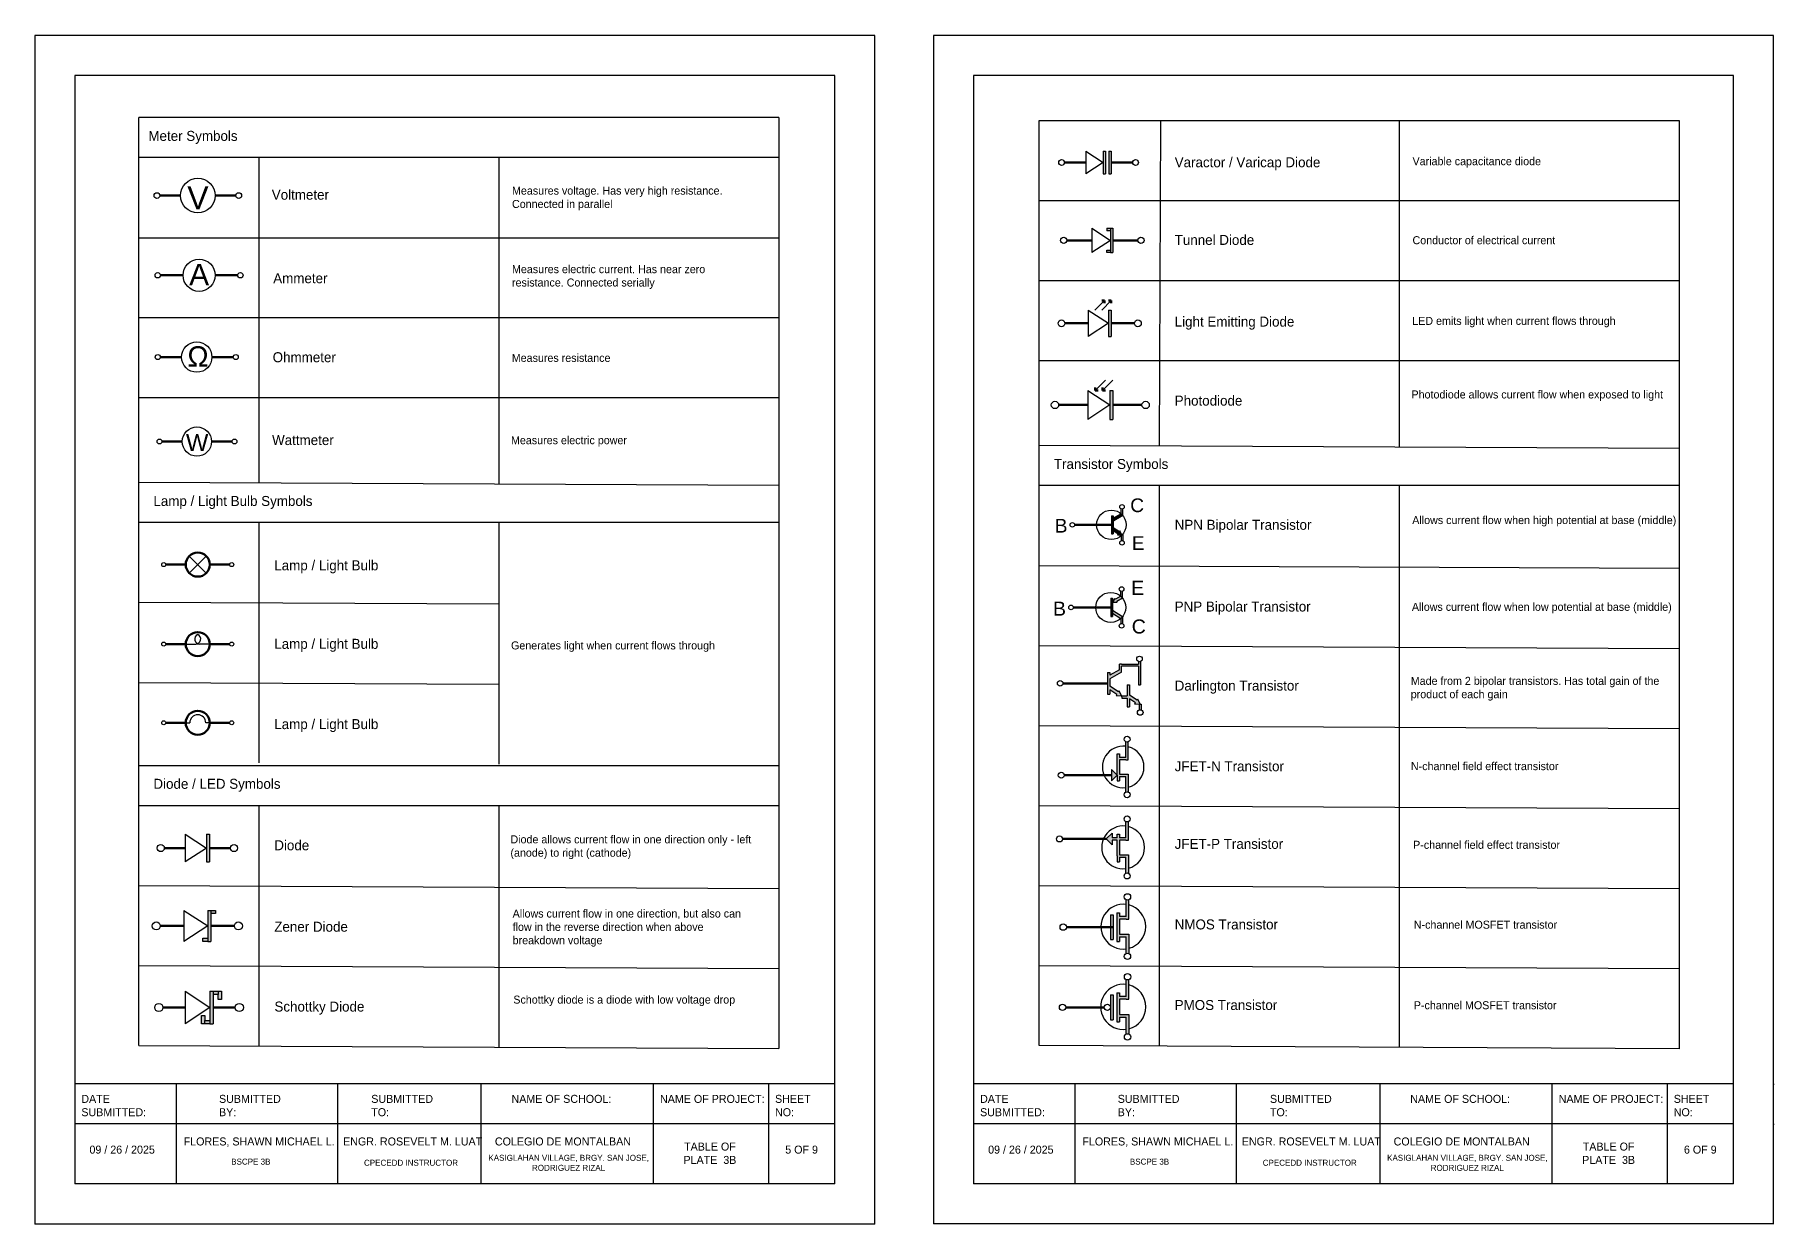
# Model space of a CAD drawing. Header units: millimetres. Extents: x 1902 to 3459, y 1262 to 1871.
# Drawn here: x 2349.5 to 2784.4, y 1262.3 to 1559.4 of the extents above; entities that cross this region are included whole.
import ezdxf

# ---------------------------------------------------------------- set-up
doc = ezdxf.new("R2010")
doc.units = ezdxf.units.MM
doc.header["$LTSCALE"] = 2
doc.styles.add('CEDD TEMP', font='GOTHIC.TTF')
doc.styles.get("Standard").update_dxf_attribs({"font": 'arial.ttf'})

msp = doc.modelspace()

# ---------------------------------------------------------------- hatches: boundary and pattern name
h = msp.add_hatch(color=256)
h.dxf.hatch_style = 1
h.paths.add_polyline_path([(2617.23, 1530.35), (2616.65, 1530.35), (2616.65, 1524.7), (2617.23, 1524.7)])
h = msp.add_hatch(color=256)
h.dxf.hatch_style = 1
h.paths.add_polyline_path([(2618.65, 1530.35), (2618.08, 1530.35), (2618.08, 1524.7), (2618.65, 1524.7)])
h = msp.add_hatch(color=256)
h.dxf.hatch_style = 1
h.paths.add_polyline_path([(2618.45, 1510.48), (2618.45, 1511.1), (2617.52, 1511.1), (2617.52, 1510.48)])
h.paths.add_polyline_path([(2617.52, 1505.64), (2617.52, 1505.02), (2618.45, 1505.02), (2618.45, 1505.64)])
h = msp.add_hatch(color=256)
h.dxf.hatch_style = 1
h.paths.add_polyline_path([(2619.07, 1511.1), (2618.45, 1511.1), (2618.45, 1505.02), (2619.07, 1505.02)])
h = msp.add_hatch(color=256)
h.dxf.hatch_style = 1
h.paths.add_polyline_path([(2618.64, 1490.66), (2617.97, 1490.66), (2617.97, 1484.04), (2618.64, 1484.04)])
h = msp.add_hatch(color=256)
h.dxf.hatch_style = 1
h.paths.add_polyline_path([(2619.05, 1470.55), (2618.31, 1470.55), (2618.31, 1463.35), (2619.05, 1463.35)])
h = msp.add_hatch(color=256)
h.dxf.hatch_style = 1
h.paths.add_polyline_path([(2621.56, 1439.3, 0.045188), (2621.11, 1439.78), (2619.13, 1438.67), (2619.13, 1437.92)])
h.paths.add_polyline_path([(2620.34, 1434.73), (2620.2, 1434.52), (2621.34, 1434.46), (2620.82, 1435.47), (2620.7, 1435.28), (2619.13, 1436.28), (2619.13, 1435.52)])
h = msp.add_hatch(color=256)
h.dxf.hatch_style = 1
h.paths.add_polyline_path([(2621.56, 1434.72, -0.045188), (2621.11, 1434.24), (2621.11, 1433.04, -0.208712), (2621.56, 1433.04)])
h.paths.add_polyline_path([(2621.56, 1440.98, -0.208712), (2621.11, 1440.98), (2621.11, 1439.78, -0.045188), (2621.56, 1439.3)])
h = msp.add_hatch(color=256)
h.dxf.hatch_style = 1
h.paths.add_polyline_path([(2619.13, 1439.25), (2618.68, 1439.25), (2618.68, 1434.76), (2619.13, 1434.76)])
h = msp.add_hatch(color=256)
h.dxf.hatch_style = 1
h.paths.add_polyline_path([(2619.01, 1418.66), (2618.54, 1418.66), (2618.54, 1414.08), (2619.01, 1414.08)])
h = msp.add_hatch(color=256)
h.dxf.hatch_style = 1
h.paths.add_polyline_path([(2620.02, 1417.87), (2621.49, 1418.7, 0.045188), (2621.02, 1419.19), (2619.69, 1418.45), (2619.58, 1418.64), (2619.01, 1417.67), (2620.13, 1417.66)])
h.paths.add_polyline_path([(2621.02, 1413.54, 0.045188), (2621.49, 1414.03), (2619.01, 1415.63), (2619.01, 1414.85)])
h = msp.add_hatch(color=256)
h.dxf.hatch_style = 1
h.paths.add_polyline_path([(2621.49, 1414.03, -0.045188), (2621.02, 1413.54), (2621.02, 1412.31, -0.208712), (2621.49, 1412.31)])
h.paths.add_polyline_path([(2621.49, 1420.42, -0.208712), (2621.02, 1420.42), (2621.02, 1419.19, -0.045188), (2621.49, 1418.7)])
h = msp.add_hatch(color=256)
h.dxf.hatch_style = 1
h.paths.add_polyline_path([(2617.75, 1394.67), (2618.3, 1394.67), (2618.3, 1395.77), (2620.05, 1394.64), (2619.88, 1394.37), (2621.26, 1394.3), (2620.63, 1395.53), (2620.49, 1395.31), (2618.3, 1396.72), (2618.3, 1398.51), (2621.26, 1400.19), (2621.26, 1401.69), (2625.45, 1401.69), (2625.45, 1397.03), (2626, 1397.03), (2626, 1402.86, -0.208712), (2625.45, 1402.86), (2625.45, 1402.24), (2621.26, 1402.24), (2620.7, 1402.24), (2620.7, 1400.78), (2618.3, 1399.43), (2618.3, 1400.14), (2617.75, 1400.14)])
h.paths.add_polyline_path([(2623.21, 1397.03), (2622.66, 1397.03), (2622.66, 1394.3), (2621.26, 1394.3), (2621.28, 1393.74), (2622.66, 1393.74), (2622.66, 1391.57), (2623.21, 1391.57), (2623.21, 1393.51), (2624.69, 1392.56), (2624.51, 1392.29), (2625.9, 1392.22), (2625.27, 1393.46), (2625.12, 1393.22), (2623.21, 1394.44)])
h.paths.add_polyline_path([(2626.17, 1392.22), (2625.9, 1392.22), (2625.62, 1392.22), (2625.62, 1390.77, -0.208712), (2626.17, 1390.77)])
h = msp.add_hatch(color=256)
h.dxf.hatch_style = 1
h.paths.add_polyline_path([(2620.76, 1378.29), (2622.32, 1378.29), (2622.91, 1378.29), (2622.91, 1382.77, -0.208712), (2622.32, 1382.77), (2622.32, 1378.87), (2620.76, 1378.87), (2620.76, 1379.76), (2620.17, 1379.76), (2620.17, 1376.81), (2620.17, 1374.45), (2620.17, 1373.04), (2620.76, 1373.04), (2620.76, 1374.16), (2622.32, 1374.16), (2622.32, 1370.26, -0.208712), (2622.91, 1370.26), (2622.91, 1374.75), (2622.32, 1374.75), (2620.76, 1374.75)])
h.paths.add_polyline_path([(2618.7, 1373.04), (2620.17, 1374.45), (2618.7, 1375.87)])
h = msp.add_hatch(color=256)
h.dxf.hatch_style = 1
h.paths.add_polyline_path([(2620.12, 1358.24), (2620.12, 1356.72), (2620.12, 1354.3), (2620.12, 1352.84), (2620.73, 1352.84), (2620.73, 1353.99), (2622.33, 1353.99), (2622.33, 1349.99, -0.208712), (2622.94, 1349.99), (2622.94, 1354.6), (2622.33, 1354.6), (2620.73, 1354.6), (2620.73, 1358.24), (2622.33, 1358.24), (2622.94, 1358.24), (2622.94, 1362.85, -0.208712), (2622.33, 1362.85), (2622.33, 1358.84), (2620.73, 1358.84), (2620.73, 1359.75), (2620.12, 1359.75), (2620.12, 1358.84), (2618.91, 1358.84), (2618.91, 1360), (2617.39, 1358.54), (2618.91, 1357.09), (2618.91, 1358.24)])
h = msp.add_hatch(color=256)
h.dxf.hatch_style = 1
h.paths.add_polyline_path([(2393.21, 1359.75), (2392.5, 1359.75), (2392.5, 1352.78), (2393.21, 1352.78)])
h = msp.add_hatch(color=256)
h.dxf.hatch_style = 1
h.paths.add_polyline_path([(2393.57, 1340.7), (2393.57, 1339.91), (2394.76, 1339.91), (2394.76, 1340.7)])
h.paths.add_polyline_path([(2392.77, 1333.71), (2391.58, 1333.71), (2391.58, 1332.91), (2392.77, 1332.91)])
h = msp.add_hatch(color=256)
h.dxf.hatch_style = 1
h.paths.add_polyline_path([(2393.57, 1340.7), (2392.77, 1340.7), (2392.77, 1332.91), (2393.57, 1332.91)])
h = msp.add_hatch(color=256)
h.dxf.hatch_style = 1
h.paths.add_polyline_path([(2619.14, 1339.6), (2618.51, 1339.6), (2618.51, 1333.4), (2619.14, 1333.4)])
h = msp.add_hatch(color=256)
h.dxf.hatch_style = 1
h.paths.add_polyline_path([(2620.73, 1338.53), (2622.4, 1338.53), (2623.04, 1338.53), (2623.04, 1343.34, -0.208712), (2622.4, 1343.34), (2622.4, 1339.16), (2620.73, 1339.16), (2620.73, 1340.11), (2620.09, 1340.11), (2620.09, 1332.89), (2620.73, 1332.89), (2620.73, 1334.09), (2622.4, 1334.09), (2622.4, 1329.91, -0.208712), (2623.04, 1329.91), (2623.04, 1334.73), (2622.4, 1334.73), (2620.73, 1334.73)])
h = msp.add_hatch(color=256)
h.dxf.hatch_style = 1
h.paths.add_polyline_path([(2619.12, 1319.59), (2618.48, 1319.59), (2618.48, 1313.32), (2619.12, 1313.32)])
h.paths.add_polyline_path([(2620.72, 1320.1), (2620.08, 1320.1), (2620.08, 1312.81), (2620.72, 1312.81), (2620.72, 1314.02), (2622.42, 1314.02), (2622.42, 1309.8, -0.208712), (2623.06, 1309.8), (2623.06, 1314.66), (2622.42, 1314.66), (2620.72, 1314.66), (2620.72, 1318.5), (2622.42, 1318.5), (2623.06, 1318.5), (2623.06, 1323.37, -0.208712), (2622.42, 1323.37), (2622.42, 1319.14), (2620.72, 1319.14)])
h = msp.add_hatch(color=256)
h.dxf.hatch_style = 1
h.paths.add_polyline_path([(2396.2, 1320.48), (2395.37, 1320.48), (2395.37, 1319.65), (2395.37, 1318.41), (2396.2, 1318.41)])
h.paths.add_polyline_path([(2391.24, 1312.38), (2392.07, 1312.38), (2392.07, 1313.21), (2392.07, 1314.45), (2391.24, 1314.45)])
h = msp.add_hatch(color=256)
h.dxf.hatch_style = 1
h.paths.add_polyline_path([(2394.13, 1320.48), (2394.13, 1319.65), (2395.37, 1319.65), (2395.37, 1320.48)])
h.paths.add_polyline_path([(2393.31, 1313.21), (2392.07, 1313.21), (2392.07, 1312.38), (2393.31, 1312.38)])
h = msp.add_hatch(color=256)
h.dxf.hatch_style = 1
h.paths.add_polyline_path([(2394.13, 1320.48), (2393.31, 1320.48), (2393.31, 1312.38), (2394.13, 1312.38)])

# ---------------------------------------------------------------- linework, layer by layer
for p, q in [((2559.55, 1559.29), (2349.55, 1559.29)), ((2349.55, 1559.29), (2349.55, 1262.29)), ((2504.23, 1559.29), (2504.23, 1559.43)), ((2533.05, 1559.29), (2533.05, 1559.43)), ((2559.55, 1262.29), (2559.55, 1559.29)), ((2784.22, 1559.29), (2574.22, 1559.29)), ((2574.22, 1559.29), (2574.22, 1262.34)), ((2728.9, 1559.29), (2728.9, 1559.43)), ((2757.73, 1559.29), (2757.73, 1559.43)), ((2784.22, 1262.29), (2784.22, 1559.29)), ((2549.55, 1549.29), (2359.55, 1549.29)), ((2359.55, 1549.29), (2359.55, 1272.34)), ((2549.55, 1272.34), (2549.55, 1549.29)), ((2774.22, 1549.29), (2584.22, 1549.29)), ((2584.22, 1549.29), (2584.22, 1272.34)), ((2774.22, 1272.34), (2774.22, 1549.29)), ((2535.52, 1538.74), (2375.52, 1538.74)), ((2375.52, 1306.93), (2375.52, 1538.74)), ((2535.52, 1538.74), (2535.52, 1306.17)), ((2600.64, 1537.98), (2760.64, 1537.98)), ((2600.64, 1306.9), (2600.64, 1537.98)), ((2630.95, 1537.98), (2630.64, 1456.75)), ((2690.64, 1537.98), (2690.64, 1456.44)), ((2760.64, 1537.98), (2760.64, 1306.13)), ((2535.52, 1528.74), (2375.52, 1528.74)), ((2405.52, 1528.74), (2405.52, 1447.51)), ((2465.52, 1528.74), (2465.52, 1447.2)), ((2616.65, 1530.35), (2616.65, 1524.7)), ((2616.65, 1530.35), (2617.23, 1530.35)), ((2617.23, 1530.35), (2617.23, 1524.7)), ((2618.08, 1530.35), (2618.08, 1524.7)), ((2618.08, 1530.35), (2618.65, 1530.35)), ((2618.65, 1530.35), (2618.65, 1524.7)), ((2616.65, 1524.7), (2617.23, 1524.7)), ((2618.08, 1524.7), (2618.65, 1524.7)), ((2760.64, 1517.98), (2600.64, 1517.98)), ((2617.52, 1511.1), (2618.45, 1511.1)), ((2617.52, 1511.1), (2617.52, 1510.48)), ((2618.45, 1510.48), (2617.52, 1510.48)), ((2618.45, 1511.1), (2618.45, 1505.02)), ((2618.45, 1511.1), (2619.07, 1511.1)), ((2619.07, 1511.1), (2619.07, 1505.02)), ((2375.52, 1508.74), (2375.52, 1508.74)), ((2375.52, 1508.74), (2535.52, 1508.74)), ((2617.52, 1505.02), (2617.52, 1505.64)), ((2617.52, 1505.64), (2618.45, 1505.64)), ((2618.45, 1505.02), (2617.52, 1505.02)), ((2618.45, 1505.02), (2619.07, 1505.02)), ((2760.64, 1497.98), (2600.64, 1497.98)), ((2616.29, 1493.06), (2616.29, 1493.06)), ((2535.52, 1488.74), (2375.52, 1488.74)), ((2617.97, 1490.66), (2617.97, 1484.04)), ((2617.97, 1490.66), (2618.64, 1490.66)), ((2618.64, 1490.66), (2618.64, 1484.04)), ((2617.97, 1484.04), (2618.64, 1484.04)), ((2760.64, 1477.98), (2600.64, 1477.98)), ((2618.31, 1470.55), (2618.31, 1463.35)), ((2618.31, 1470.55), (2619.05, 1470.55)), ((2619.05, 1470.55), (2619.05, 1463.35)), ((2535.52, 1468.74), (2375.52, 1468.74)), ((2618.31, 1463.35), (2619.05, 1463.35)), ((2600.64, 1456.89), (2760.64, 1456.15)), ((2375.52, 1447.65), (2535.52, 1446.91)), ((2600.64, 1446.9), (2760.64, 1446.9)), ((2630.64, 1446.9), (2630.64, 1306.75)), ((2690.64, 1446.9), (2690.64, 1306.47)), ((2621.11, 1439.78), (2618.86, 1438.51)), ((2621.11, 1439.78), (2621.11, 1440.98)), ((2621.56, 1439.3), (2621.56, 1440.98)), ((2375.52, 1437.66), (2535.52, 1437.66)), ((2405.52, 1437.66), (2405.52, 1377.51)), ((2465.52, 1437.66), (2465.52, 1377.23)), ((2618.68, 1439.25), (2618.68, 1434.76)), ((2618.68, 1439.25), (2619.13, 1439.25)), ((2621.56, 1439.3), (2618.9, 1437.79)), ((2619.07, 1438.25), (2619.13, 1438.29)), ((2619.13, 1439.25), (2619.13, 1434.76)), ((2620.7, 1435.28), (2619.13, 1436.28)), ((2620.34, 1434.73), (2619.13, 1435.52)), ((2618.68, 1434.76), (2619.13, 1434.76)), ((2621.11, 1434.24), (2621.11, 1433.04)), ((2621.56, 1434.72), (2621.56, 1433.04)), ((2600.64, 1426.89), (2760.64, 1426.15)), ((2375.52, 1417.65), (2465.52, 1417.24)), ((2618.54, 1418.66), (2618.54, 1414.08)), ((2618.54, 1418.66), (2619.01, 1418.66)), ((2619.01, 1418.06), (2618.73, 1417.91)), ((2618.94, 1417.64), (2619.01, 1417.67)), ((2619.01, 1418.66), (2619.01, 1414.08)), ((2621.02, 1419.19), (2619.69, 1418.45)), ((2621.49, 1418.7), (2620.02, 1417.87)), ((2621.02, 1419.19), (2621.02, 1420.42)), ((2621.49, 1418.7), (2621.49, 1420.42)), ((2618.54, 1414.08), (2619.01, 1414.08)), ((2619.01, 1417.3), (2618.77, 1417.16)), ((2621.49, 1414.03), (2619.01, 1415.63)), ((2621.02, 1413.54), (2619.01, 1414.85)), ((2621.02, 1413.54), (2621.02, 1412.31)), ((2621.49, 1414.03), (2621.49, 1412.31)), ((2600.64, 1406.88), (2760.64, 1406.15)), ((2620.7, 1400.78), (2618.3, 1399.43)), ((2620.7, 1400.78), (2620.7, 1402.24)), ((2621.26, 1402.24), (2620.7, 1402.24)), ((2621.26, 1402.24), (2625.45, 1402.24)), ((2621.26, 1400.19), (2621.26, 1401.69)), ((2625.45, 1401.69), (2621.26, 1401.69)), ((2625.45, 1402.86), (2625.45, 1402.24)), ((2625.45, 1401.69), (2625.45, 1397.03)), ((2626, 1402.86), (2626, 1397.03)), ((2375.52, 1397.64), (2465.52, 1397.23)), ((2617.75, 1400.14), (2617.75, 1394.67)), ((2617.75, 1400.14), (2618.3, 1400.14)), ((2621.26, 1400.19), (2618.3, 1398.51)), ((2618.3, 1400.14), (2618.3, 1399.43)), ((2618.3, 1398.51), (2618.3, 1396.72)), ((2620.49, 1395.31), (2618.3, 1396.72)), ((2622.66, 1397.03), (2622.66, 1394.3)), ((2622.66, 1397.03), (2623.21, 1397.03)), ((2623.21, 1397.03), (2623.21, 1394.44)), ((2625.45, 1397.03), (2626, 1397.03)), ((2617.75, 1394.67), (2618.3, 1394.67)), ((2620.05, 1394.64), (2618.3, 1395.77)), ((2618.3, 1395.77), (2618.3, 1394.67)), ((2621.26, 1394.32), (2621.25, 1394.32)), ((2621.26, 1394.3), (2621.28, 1393.74)), ((2621.26, 1394.3), (2622.66, 1394.3)), ((2621.28, 1393.74), (2622.66, 1393.74)), ((2622.66, 1393.74), (2622.66, 1391.57)), ((2622.66, 1391.57), (2623.21, 1391.57)), ((2625.12, 1393.22), (2623.21, 1394.44)), ((2624.69, 1392.56), (2623.21, 1393.51)), ((2623.21, 1393.51), (2623.21, 1391.57)), ((2625.9, 1392.22), (2625.62, 1392.22)), ((2625.62, 1392.22), (2625.62, 1390.77)), ((2625.9, 1392.22), (2626.17, 1392.22)), ((2626.17, 1392.22), (2626.17, 1390.77)), ((2600.64, 1386.88), (2760.64, 1386.15)), ((2620.17, 1376.81), (2620.17, 1379.76)), ((2620.17, 1379.76), (2620.76, 1379.76)), ((2620.76, 1379.76), (2620.76, 1378.87)), ((2622.32, 1378.87), (2620.76, 1378.87)), ((2622.32, 1378.87), (2622.32, 1382.77)), ((2622.91, 1378.29), (2622.91, 1382.77)), ((2375.52, 1376.92), (2535.52, 1376.92)), ((2618.7, 1375.87), (2618.7, 1373.04)), ((2618.7, 1375.87), (2620.17, 1374.45)), ((2620.17, 1374.45), (2618.7, 1373.04)), ((2620.17, 1374.45), (2620.17, 1376.81)), ((2620.17, 1374.45), (2620.17, 1373.04)), ((2622.32, 1378.29), (2620.76, 1378.29)), ((2620.76, 1378.29), (2620.76, 1374.75)), ((2620.76, 1374.75), (2622.32, 1374.75)), ((2620.76, 1374.16), (2622.32, 1374.16)), ((2620.76, 1374.16), (2620.76, 1373.04)), ((2622.32, 1378.29), (2622.91, 1378.29)), ((2622.32, 1374.75), (2622.91, 1374.75)), ((2622.32, 1370.26), (2622.32, 1374.16)), ((2622.91, 1374.75), (2622.91, 1370.26)), ((2620.17, 1373.04), (2620.76, 1373.04)), ((2375.52, 1366.92), (2535.52, 1366.92)), ((2405.52, 1366.92), (2405.52, 1306.79)), ((2465.52, 1366.92), (2465.52, 1306.5)), ((2600.64, 1366.88), (2760.64, 1366.15)), ((2622.33, 1358.84), (2622.33, 1362.85)), ((2622.94, 1358.24), (2622.94, 1362.85)), ((2392.5, 1359.75), (2392.5, 1352.78)), ((2392.5, 1359.75), (2393.21, 1359.75)), ((2393.21, 1359.75), (2393.21, 1352.78)), ((2618.91, 1360), (2617.39, 1358.54)), ((2617.39, 1358.54), (2618.91, 1357.09)), ((2618.91, 1360), (2618.91, 1358.84)), ((2620.12, 1358.84), (2618.91, 1358.84)), ((2620.12, 1358.24), (2618.91, 1358.24)), ((2618.91, 1358.24), (2618.91, 1357.09)), ((2620.12, 1359.75), (2620.73, 1359.75)), ((2620.12, 1358.84), (2620.12, 1359.75)), ((2620.12, 1356.72), (2620.12, 1358.24)), ((2620.73, 1359.75), (2620.73, 1358.84)), ((2622.33, 1358.84), (2620.73, 1358.84)), ((2620.73, 1358.24), (2620.73, 1354.6)), ((2622.33, 1358.24), (2620.73, 1358.24)), ((2622.33, 1358.24), (2622.94, 1358.24)), ((2392.5, 1352.78), (2393.21, 1352.78)), ((2620.12, 1354.3), (2620.12, 1356.72)), ((2620.12, 1354.3), (2620.12, 1352.84)), ((2620.12, 1352.84), (2620.73, 1352.84)), ((2620.73, 1354.6), (2622.33, 1354.6)), ((2620.73, 1353.99), (2620.73, 1352.84)), ((2620.73, 1353.99), (2622.33, 1353.99)), ((2622.33, 1354.6), (2622.94, 1354.6)), ((2622.33, 1349.99), (2622.33, 1353.99)), ((2622.94, 1354.6), (2622.94, 1349.99)), ((2375.52, 1346.92), (2535.52, 1346.18)), ((2600.75, 1346.9), (2760.64, 1346.15)), ((2392.77, 1340.7), (2392.77, 1332.91)), ((2392.77, 1340.7), (2393.57, 1340.7)), ((2393.57, 1340.7), (2393.57, 1332.91)), ((2393.57, 1340.7), (2394.76, 1340.7)), ((2394.76, 1339.91), (2393.57, 1339.91)), ((2394.76, 1340.7), (2394.76, 1339.91)), ((2618.51, 1339.6), (2618.51, 1333.4)), ((2618.51, 1339.6), (2619.14, 1339.6)), ((2619.14, 1339.6), (2619.14, 1333.4)), ((2620.09, 1340.11), (2620.73, 1340.11)), ((2620.09, 1340.11), (2620.09, 1332.89)), ((2620.73, 1340.11), (2620.73, 1339.16)), ((2622.4, 1339.16), (2622.4, 1343.34)), ((2623.04, 1338.53), (2623.04, 1343.34)), ((2619.14, 1336.5), (2618.51, 1336.5)), ((2619.05, 1338.22), (2619.14, 1338.27)), ((2622.4, 1339.16), (2620.73, 1339.16)), ((2620.73, 1338.53), (2620.73, 1334.73)), ((2622.4, 1338.53), (2620.73, 1338.53)), ((2622.4, 1338.53), (2623.04, 1338.53)), ((2391.58, 1332.91), (2391.58, 1333.71)), ((2391.58, 1333.71), (2392.77, 1333.71)), ((2392.77, 1332.91), (2391.58, 1332.91)), ((2392.77, 1332.91), (2393.57, 1332.91)), ((2618.51, 1333.4), (2619.14, 1333.4)), ((2620.09, 1332.89), (2620.73, 1332.89)), ((2620.73, 1334.73), (2622.4, 1334.73)), ((2620.73, 1334.09), (2620.73, 1332.89)), ((2620.73, 1334.09), (2622.4, 1334.09)), ((2622.4, 1334.73), (2623.04, 1334.73)), ((2622.4, 1329.91), (2622.4, 1334.09)), ((2623.04, 1334.73), (2623.04, 1329.91)), ((2375.62, 1326.93), (2535.52, 1326.18)), ((2600.64, 1326.9), (2760.64, 1326.13)), ((2622.42, 1319.14), (2622.42, 1323.37)), ((2623.06, 1318.5), (2623.06, 1323.37)), ((2393.31, 1320.48), (2393.31, 1312.38)), ((2393.31, 1320.48), (2394.13, 1320.48)), ((2394.13, 1320.48), (2394.13, 1312.38)), ((2394.13, 1320.48), (2395.37, 1320.48)), ((2395.37, 1319.65), (2394.13, 1319.65)), ((2395.37, 1320.48), (2395.37, 1319.65)), ((2395.37, 1320.48), (2396.2, 1320.48)), ((2395.37, 1318.41), (2395.37, 1319.65)), ((2396.2, 1318.41), (2395.37, 1318.41)), ((2396.2, 1320.48), (2396.2, 1318.41)), ((2618.48, 1319.59), (2618.48, 1313.32)), ((2618.48, 1319.59), (2619.12, 1319.59)), ((2619.12, 1319.59), (2619.12, 1313.32)), ((2620.08, 1320.1), (2620.72, 1320.1)), ((2620.08, 1320.1), (2620.08, 1312.81)), ((2620.72, 1320.1), (2620.72, 1319.14)), ((2622.42, 1319.14), (2620.72, 1319.14)), ((2620.72, 1318.5), (2620.72, 1314.66)), ((2622.42, 1318.5), (2620.72, 1318.5)), ((2622.42, 1318.5), (2623.06, 1318.5)), ((2391.24, 1312.38), (2391.24, 1314.45)), ((2391.24, 1314.45), (2392.07, 1314.45)), ((2392.07, 1314.45), (2392.07, 1313.21)), ((2549.55, 1317.34), (2549.65, 1317.34)), ((2618.48, 1313.32), (2619.12, 1313.32)), ((2620.72, 1314.66), (2622.42, 1314.66)), ((2620.72, 1314.02), (2620.72, 1312.81)), ((2620.72, 1314.02), (2622.42, 1314.02)), ((2622.42, 1314.66), (2623.06, 1314.66)), ((2622.42, 1309.8), (2622.42, 1314.02)), ((2623.06, 1314.66), (2623.06, 1309.8)), ((2774.22, 1317.34), (2774.32, 1317.34)), ((2392.07, 1312.38), (2391.24, 1312.38)), ((2392.07, 1312.38), (2392.07, 1313.21)), ((2392.07, 1313.21), (2393.31, 1313.21)), ((2393.31, 1312.38), (2392.07, 1312.38)), ((2393.31, 1312.38), (2394.13, 1312.38)), ((2620.08, 1312.81), (2620.72, 1312.81)), ((2375.52, 1306.93), (2535.52, 1306.17)), ((2760.64, 1306.13), (2600.64, 1306.9)), ((2549.55, 1297.34), (2359.55, 1297.34)), ((2384.87, 1297.34), (2384.87, 1272.34)), ((2425.21, 1297.34), (2425.21, 1272.34)), ((2461.09, 1297.34), (2461.09, 1272.34)), ((2504.23, 1272.34), (2504.23, 1297.34)), ((2533.05, 1272.34), (2533.05, 1297.34)), ((2774.22, 1297.34), (2584.22, 1297.34)), ((2609.54, 1297.34), (2609.54, 1272.34)), ((2649.89, 1297.34), (2649.89, 1272.34)), ((2685.77, 1297.34), (2685.77, 1272.34)), ((2728.9, 1272.34), (2728.9, 1297.34)), ((2757.73, 1272.34), (2757.73, 1297.34)), ((2784.22, 1297.29), (2784.4, 1297.29)), ((2549.55, 1287.34), (2359.55, 1287.34)), ((2774.22, 1287.34), (2584.22, 1287.34)), ((2784.22, 1287.29), (2784.35, 1287.29)), ((2549.55, 1272.34), (2359.55, 1272.34)), ((2559.55, 1272.29), (2559.6, 1272.29)), ((2774.22, 1272.34), (2584.22, 1272.34)), ((2784.22, 1272.29), (2784.27, 1272.29)), ((2559.55, 1262.29), (2349.55, 1262.29)), ((2549.55, 1262.29), (2549.55, 1262.34)), ((2784.22, 1262.34), (2574.22, 1262.34)), ((2774.22, 1262.29), (2774.22, 1262.34))]:
    msp.add_line(p, q)
at = {"lineweight": 60}
for p, q in [((2606.97, 1527.52), (2612.33, 1527.52)), ((2618.65, 1527.52), (2624.02, 1527.52)), ((2380.81, 1519.27), (2385.99, 1519.27)), ((2394.62, 1519.27), (2399.8, 1519.27)), ((2607.55, 1508.06), (2613.8, 1508.06)), ((2619.07, 1508.06), (2625.31, 1508.06)), ((2380.94, 1499.35), (2386.6, 1499.35)), ((2394.62, 1499.35), (2400.28, 1499.35)), ((2616.96, 1493.06), (2616.29, 1493.06)), ((2616.96, 1493.06), (2616.96, 1492.38)), ((2618.67, 1493.04), (2617.99, 1493.04)), ((2618.67, 1493.04), (2618.67, 1492.37)), ((2607.07, 1487.35), (2612.9, 1487.35)), ((2618.64, 1487.35), (2624.48, 1487.35)), ((2380.93, 1478.92), (2386.25, 1478.92)), ((2393.84, 1478.92), (2399.16, 1478.92)), ((2614.64, 1470.55), (2614.64, 1471.29)), ((2614.64, 1470.55), (2615.37, 1470.55)), ((2616.48, 1470.55), (2616.48, 1471.29)), ((2616.48, 1470.55), (2617.21, 1470.55)), ((2605.51, 1466.95), (2612.8, 1466.95)), ((2619.05, 1466.95), (2626.34, 1466.95)), ((2381.33, 1457.82), (2386.43, 1457.82)), ((2393.76, 1457.82), (2398.86, 1457.82)), ((2609.52, 1437.01), (2618.68, 1437.01)), ((2382.28, 1427.07), (2387.28, 1427.07)), ((2393.28, 1427.07), (2398.28, 1427.07)), ((2609.19, 1416.37), (2618.54, 1416.37)), ((2382.28, 1407.21), (2387.28, 1407.21)), ((2393.28, 1407.21), (2398.28, 1407.21)), ((2606.59, 1397.41), (2617.75, 1397.41)), ((2382.28, 1387.55), (2387.28, 1387.55)), ((2393.28, 1387.55), (2398.28, 1387.55)), ((2606.9, 1374.45), (2618.7, 1374.45)), ((2606.47, 1358.54), (2617.39, 1358.54)), ((2381.92, 1356.26), (2387.16, 1356.26)), ((2393.21, 1356.26), (2398.46, 1356.26)), ((2380.9, 1336.81), (2386.81, 1336.81)), ((2393.57, 1336.81), (2399.47, 1336.81)), ((2607.43, 1336.5), (2619.14, 1336.5)), ((2381.58, 1316.43), (2387.11, 1316.43)), ((2394.13, 1316.43), (2399.66, 1316.43)), ((2607.29, 1316.46), (2616.88, 1316.46))]:
    msp.add_line(p, q, dxfattribs=at)
at = {"lineweight": 30}
for p, q in [((2612.33, 1530.35), (2612.33, 1524.7)), ((2612.33, 1530.35), (2616.65, 1527.52)), ((2616.65, 1527.52), (2612.33, 1524.7)), ((2613.8, 1511.1), (2613.8, 1505.02)), ((2613.8, 1511.1), (2618.45, 1508.06)), ((2618.45, 1508.06), (2613.8, 1505.02)), ((2614.59, 1490.66), (2616.96, 1493.06)), ((2616.28, 1490.66), (2618.67, 1493.04)), ((2612.9, 1490.66), (2612.9, 1484.04)), ((2612.9, 1490.66), (2617.97, 1487.35)), ((2617.97, 1487.35), (2612.9, 1484.04)), ((2612.8, 1470.55), (2612.8, 1463.35)), ((2612.8, 1470.55), (2618.31, 1466.95)), ((2614.64, 1470.55), (2617.22, 1473.16)), ((2616.48, 1470.55), (2619.08, 1473.14)), ((2618.31, 1466.95), (2612.8, 1463.35)), ((2392.37, 1429.16), (2388.13, 1424.92)), ((2388.13, 1429.16), (2392.37, 1424.92)), ((2387.28, 1407.21), (2389.78, 1407.21)), ((2393.28, 1407.21), (2390.78, 1407.21)), ((2387.28, 1387.55), (2388.28, 1387.55)), ((2393.28, 1387.55), (2392.28, 1387.55)), ((2387.16, 1359.75), (2387.16, 1352.78)), ((2387.16, 1359.75), (2392.5, 1356.26)), ((2392.5, 1356.26), (2387.16, 1352.78)), ((2386.81, 1340.7), (2386.81, 1332.91)), ((2386.81, 1340.7), (2392.77, 1336.81)), ((2392.77, 1336.81), (2386.81, 1332.91)), ((2387.11, 1320.48), (2387.11, 1312.38)), ((2387.11, 1320.48), (2393.31, 1316.43)), ((2393.31, 1316.43), (2387.11, 1312.38))]:
    msp.add_line(p, q, dxfattribs=at)
for points in [[(2620.34, 1434.73), (2620.2, 1434.52), (2621.34, 1434.46), (2620.82, 1435.47), (2620.7, 1435.28)], [(2619.69, 1418.45), (2619.58, 1418.64), (2619.01, 1417.67), (2620.13, 1417.66), (2620.02, 1417.87)], [(2620.05, 1394.64), (2619.88, 1394.37), (2621.26, 1394.3), (2620.63, 1395.53), (2620.49, 1395.31)], [(2624.69, 1392.56), (2624.51, 1392.29), (2625.9, 1392.22), (2625.27, 1393.46), (2625.12, 1393.22)]]:
    msp.add_lwpolyline(points)
for centre, radius in [((2606.24, 1527.52), 0.721), ((2624.74, 1527.52), 0.721), ((2390.31, 1519.27), 4.31), ((2380.09, 1519.27), 0.718), ((2400.52, 1519.27), 0.718), ((2606.78, 1508.06), 0.775), ((2626.09, 1508.06), 0.775), ((2390.61, 1499.35), 4.01), ((2380.27, 1499.35), 0.668), ((2400.94, 1499.35), 0.668), ((2606.22, 1487.35), 0.844), ((2625.32, 1487.35), 0.844), ((2380.29, 1478.92), 0.632), ((2390.04, 1478.92), 3.8), ((2399.79, 1478.92), 0.632), ((2604.59, 1466.95), 0.918), ((2627.26, 1466.95), 0.918), ((2390.09, 1457.82), 3.66), ((2380.72, 1457.82), 0.61), ((2399.47, 1457.82), 0.61), ((2618.68, 1437.01), 3.68), ((2621.34, 1441.5), 0.572), ((2608.94, 1437.01), 0.572), ((2621.34, 1432.51), 0.572), ((2381.78, 1427.07), 0.5), ((2398.78, 1427.07), 0.5), ((2618.54, 1416.37), 3.76), ((2621.25, 1420.96), 0.584), ((2608.6, 1416.37), 0.584), ((2621.25, 1411.78), 0.584), ((2381.78, 1407.21), 0.5), ((2398.78, 1407.21), 0.5), ((2625.72, 1403.5), 0.697), ((2605.89, 1397.41), 0.697), ((2381.78, 1387.55), 0.5), ((2398.78, 1387.55), 0.5), ((2625.9, 1390.13), 0.697), ((2622.62, 1383.45), 0.737), ((2606.16, 1374.45), 0.737), ((2622.62, 1369.58), 0.737), ((2622.63, 1363.54), 0.758), ((2381.03, 1356.26), 0.89), ((2399.35, 1356.26), 0.89), ((2605.72, 1358.54), 0.758), ((2622.63, 1349.29), 0.758), ((2622.72, 1344.07), 0.791), ((2379.91, 1336.81), 0.994), ((2400.46, 1336.81), 0.994), ((2606.64, 1336.5), 0.791), ((2622.72, 1329.19), 0.791), ((2622.74, 1324.1), 0.8), ((2380.55, 1316.43), 1.03), ((2400.69, 1316.43), 1.03), ((2606.49, 1316.46), 0.8), ((2617.68, 1316.46), 0.8), ((2622.74, 1309.07), 0.8)]:
    msp.add_circle(centre, radius, dxfattribs=at)
at = {"lineweight": 60}
for centre in [(2390.28, 1427.07), (2390.28, 1407.21), (2390.28, 1387.55)]:
    msp.add_circle(centre, 3, dxfattribs=at)
at = {"lineweight": 30}
for centre, radius, start, end in [((2390.78, 1408.46), 1.25, 113.6857, 270), ((2389.78, 1408.46), 1.25, 270, 66.3143), ((2390.28, 1387.55), 2, 0, 180), ((2621.64, 1376.52), 5.2, 82.5224, 277.4776), ((2621.64, 1376.52), 5.2, 284.0932, 75.9068), ((2621.64, 1356.42), 5.35, 82.5224, 277.4776), ((2621.64, 1356.42), 5.35, 284.0932, 75.9068), ((2621.68, 1336.63), 5.59, 82.5224, 277.4776), ((2621.68, 1336.63), 5.59, 284.0932, 75.9068), ((2621.68, 1316.58), 5.64, 82.5224, 277.4776), ((2621.68, 1316.58), 5.64, 284.0932, 75.9068)]:
    msp.add_arc(centre, radius, start, end, dxfattribs=at)

# ---------------------------------------------------------------- texts
at = {"attachment_point": 1, "style": 'CEDD TEMP'}
for s, width, insert, char_height in [('Meter Symbols', 24.4115, (2377.95, 1535.43), 2.5), ('Varactor / Varicap Diode', 43.0434, (2634.52, 1528.84), 2.5), ('Variable capacitance diode', 38.8643, (2693.98, 1528.85), 2), ('Voltmeter', 16.7024, (2408.79, 1520.73), 2.5), ('Measures voltage. Has very high resistance. Connected in parallel', 58.3762, (2468.85, 1521.5), 2), ('Tunnel Diode', 21.8248, (2634.52, 1509.44), 2.5), ('Conductor of electrical current', 41.9562, (2693.98, 1509.11), 2), ('Measures electric current. Has near zero resistance. Connected serially', 53.8025, (2468.85, 1501.88), 2), ('Ammeter', 15.9427, (2409.16, 1499.87), 2.5), ('Light Emitting Diode', 33.283, (2634.52, 1489.03), 2.5), ('LED emits light when current flows through', 56.2919, (2693.91, 1488.96), 2), ('Ohmmeter', 18.5158, (2409.02, 1480.13), 2.5), ('Measures resistance', 26.9418, (2468.79, 1479.72), 2), ('Photodiode allows current flow when exposed to light', 62.209, (2693.72, 1470.58), 2), ('Photodiode', 19.7735, (2634.52, 1469.29), 2.5), ('Wattmeter', 18.181, (2408.87, 1459.44), 2.5), ('Measures electric power', 33.1866, (2468.6, 1459.15), 2), ('Transistor Symbols', 29.3333, (2604.32, 1453.46), 2.5), ('Lamp / Light Bulb Symbols', 43.5702, (2379.2, 1444.22), 2.5), ('NPN Bipolar Transistor', 35.6283, (2634.52, 1438.27), 2.5), ('Allows current flow when high potential at base (middle)', 63.8759, (2693.91, 1439.2), 2), ('Lamp / Light Bulb', 29.0274, (2409.42, 1428.14), 2.5), ('PNP Bipolar Transistor', 35.6283, (2634.52, 1417.85), 2.5), ('Allows current flow when low potential at base (middle)', 62.7433, (2693.82, 1417.52), 2), ('Lamp / Light Bulb', 29.0274, (2409.42, 1408.53), 2.5), ('Generates light when current flows through', 57.986, (2468.6, 1407.88), 2), ('Darlington Transistor', 33.4393, (2634.52, 1398.09), 2.5), ('Made from 2 bipolar transistors. Has total gain of the product of each gain', 64.8195, (2693.54, 1399.03), 2), ('Lamp / Light Bulb', 29.0274, (2409.42, 1388.48), 2.5), ('JFET-N Transistor ', 26.4288, (2634.52, 1377.95), 2.5), ('N-channel field effect transistor', 42.0567, (2693.58, 1377.72), 2), ('Diode / LED Symbols', 34.1243, (2379.2, 1373.56), 2.5), ('Diode', 10.059, (2409.42, 1358.21), 2.5), ('Diode allows current flow in one direction only - left (anode) to right (cathode)', 63.7127, (2468.46, 1359.43), 2), ('JFET-P Transistor ', 26.4288, (2634.52, 1358.56), 2.5), ('P-channel field effect transistor', 41.6447, (2694.13, 1358.07), 2), ('Allows current flow in one direction, but also can flow in the reverse direction when above breakdown voltage', 61.1131, (2469.01, 1340.9), 2), ('Zener Diode', 20.387, (2409.42, 1337.86), 2.5), ('NMOS Transistor ', 26.5172, (2634.52, 1338.43), 2.5), ('N-channel MOSFET transistor', 37.8609, (2694.3, 1338.12), 2), ('Schottky Diode', 25.3819, (2409.46, 1317.91), 2.5), ('Schottky diode is a diode with low voltage drop', 56.9731, (2469.18, 1319.4), 2), ('PMOS Transistor ', 26.5172, (2634.52, 1318.3), 2.5), ('P-channel MOSFET transistor', 37.449, (2694.3, 1317.99), 2)]:
    msp.add_mtext_dynamic_manual_height_columns(s, width=width, gutter_width=12.5, heights=[0], dxfattribs=dict(at, insert=insert, char_height=char_height))
at = {"attachment_point": 1}
for s, width, gutter_width, insert, char_height in [('V', 5.7981, 178.06, (2387.66, 1521.59), 5.74), ('A', 5.0467, 165.73, (2388.14, 1502.21), 5.35), ('Ω', 4.7726, 156.73, (2387.71, 1481.62), 5.06), ('W', 4.8823, 151.33, (2387.32, 1459.73), 4.27), ('C', 4.0834, 283.91, (2623.4, 1443.61), 3.43), ('B', 2.9796, 283.91, (2604.52, 1438.5), 3.43), ('E', 2.9772, 283.91, (2623.8, 1434.15), 3.43), ('E', 3.0396, 289.86, (2623.62, 1423.03), 3.51), ('B', 3.042, 289.86, (2604.08, 1417.82), 3.51), ('C', 3.0396, 289.86, (2623.77, 1413.37), 3.51)]:
    msp.add_mtext_dynamic_manual_height_columns(s, width=width, gutter_width=gutter_width, heights=[0], dxfattribs=dict(at, insert=insert, char_height=char_height))
at = {"attachment_point": 1, "style": 'CEDD TEMP'}
for s, insert, char_height, width in [('DATE SUBMITTED:', (2361.18, 1294.6), 2, 22.0854), ('SUBMITTED BY:', (2395.6, 1294.6), 2, 18.9681), ('SUBMITTED TO:', (2433.66, 1294.6), 2, 18.9681), ('NAME OF SCHOOL:', (2468.72, 1294.6), 2, 25.9033), ('\\pxt8,10;NAME OF PROJECT:', (2505.85, 1294.6), 2, 26.1918), ('\\pxt8,10;SHEET NO:', (2534.6, 1294.6), 2, 13.5215), ('DATE SUBMITTED:', (2585.86, 1294.6), 2, 22.0854), ('SUBMITTED BY:', (2620.27, 1294.6), 2, 18.9681), ('SUBMITTED TO:', (2658.33, 1294.6), 2, 18.9681), ('NAME OF SCHOOL:', (2693.4, 1294.6), 2, 25.9033), ('\\pxt8,10;NAME OF PROJECT:', (2730.52, 1294.6), 2, 26.1918), ('\\pxt8,10;SHEET NO:', (2759.28, 1294.6), 2, 13.5215), ('FLORES, SHAWN MICHAEL L.', (2386.76, 1283.96), 2, 36.8435), ('ENGR. ROSEVELT M. LUAT', (2426.62, 1283.96), 2, 33.4333), ('COLEGIO DE MONTALBAN', (2464.57, 1283.96), 2, 35.1709), ('FLORES, SHAWN MICHAEL L.', (2611.44, 1283.96), 2, 36.8435), ('ENGR. ROSEVELT M. LUAT', (2651.29, 1283.96), 2, 33.4333), ('COLEGIO DE MONTALBAN', (2689.25, 1283.96), 2, 35.1709), ('09 / 26 / 2025', (2363.21, 1281.92), 2, 18.1707), ('BSCPE 3B', (2398.65, 1278.67), 1.5, 12.1926), ('KASIGLAHAN VILLAGE, BRGY. SAN JOSE,\\P\\pxqc;RODRIGUEZ RIZAL', (2462.95, 1279.62), 1.5, 40.0802), ('\\pxqc;TABLE OF PLATE  3B', (2508.09, 1282.68), 2, 20.4809), ('5 OF 9', (2537.16, 1281.92), 2, 8.1574), ('09 / 26 / 2025', (2587.88, 1281.92), 2, 18.1707), ('BSCPE 3B', (2623.32, 1278.67), 1.5, 12.1926), ('KASIGLAHAN VILLAGE, BRGY. SAN JOSE,\\P\\pxqc;RODRIGUEZ RIZAL', (2687.62, 1279.62), 1.5, 40.0802), ('\\pxqc;TABLE OF PLATE  3B', (2732.76, 1282.68), 2, 20.4809), ('6 OF 9', (2761.83, 1281.92), 2, 8.1574), ('CPECEDD INSTRUCTOR', (2431.85, 1278.39), 1.5, 23.0006), ('CPECEDD INSTRUCTOR', (2656.53, 1278.39), 1.5, 23.0006)]:
    msp.add_mtext(s, dxfattribs=dict(at, insert=insert, char_height=char_height, width=width))

doc.saveas('drawing.dxf')
